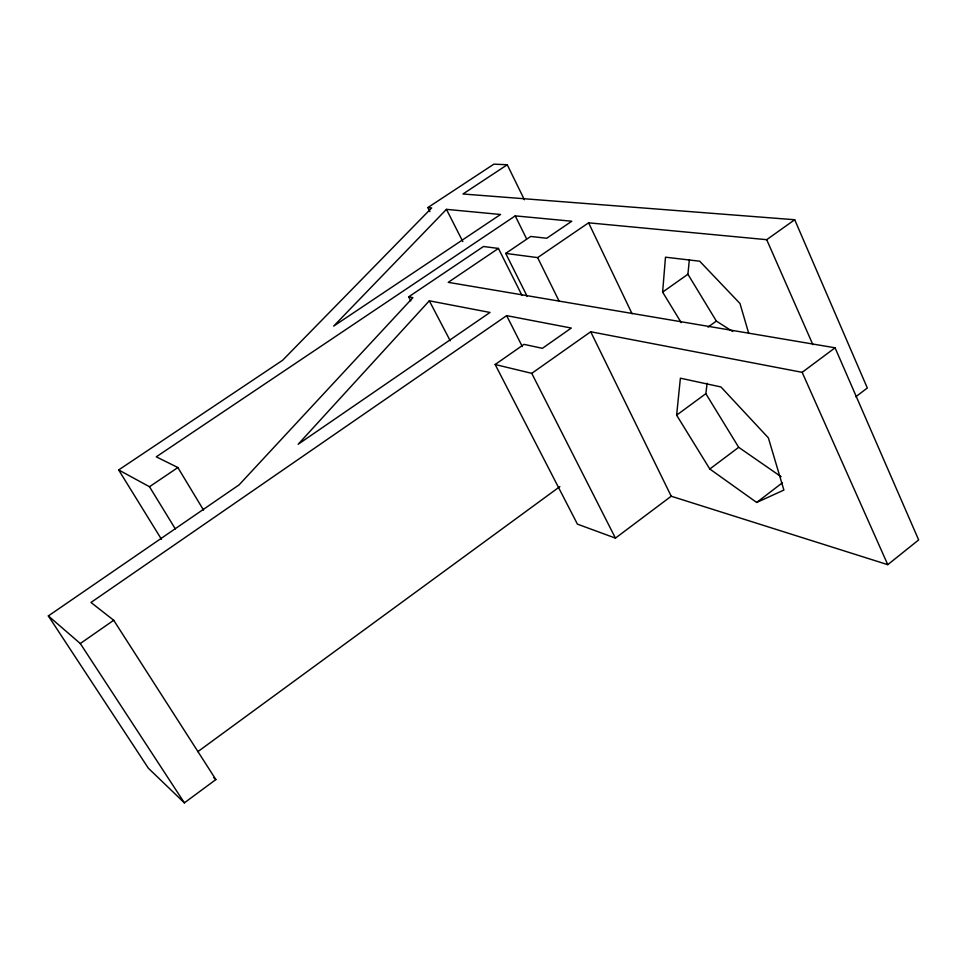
<?xml version="1.0" encoding="UTF-8"?>
<svg xmlns="http://www.w3.org/2000/svg" width="967" height="967" viewBox="0 0 967 967"><rect width="100%" height="100%" fill="white"/><g stroke="black" fill="none" stroke-linecap="round" stroke-linejoin="round"><path stroke-width="1.45" d="M681.227 322.627L662.613 292.131L665.489 257.198L699.697 261.211L739.985 303.505L748.748 333.422M732.696 331.512L716.354 321.08L687.912 274.241L689.374 259.567M676.622 415.157L680.393 378.194L720.923 386.945L768.366 437.858L783.886 490.064L756.69 502.465L709.814 469.019L676.622 415.157L705.85 393.678L707.143 383.21M429.324 300.81L298.162 444.264L490.003 312.45L429.324 300.81L450.211 340.771M446.44 209.355L333.639 326.133L500.543 214.481L446.44 209.355L462.818 241.581M671.219 496.228L615.435 538.123L577.42 524.138L495.164 364.511L531.753 373.347L590.716 331.766L671.219 496.228L887.766 564.668L918.65 539.924L835.065 347.794L448.229 282.34L498.428 248.422L522.023 295.491M756.69 502.465L782.436 482.738M855.795 396.76L867.326 387.997L794.717 219.739L462.963 193.992L507.252 164.765L524.38 199.722M709.814 469.019L738.691 447.322L781.106 476.695M590.716 331.766L802.163 372.331L835.065 347.794M410.782 300.834L408.678 296.845L412.897 297.655L239.163 484.805L48.35 615.919L148.374 768.233L184.383 802.852L215.871 779.559L113.707 620.27L90.983 602.465L506.648 315.641L571.304 328.043L542.39 348.325L524.017 344.361L495.164 364.511M197.836 751.661L559.869 486.606M708.001 327.112L716.354 321.08M527.257 296.518L505.705 253.402L537.64 257.609L588.601 222.821L766.698 239.683L794.717 219.739M662.613 292.131L687.912 274.241M48.35 615.919L80.297 643.526L113.707 620.27M429.904 211.592L427.849 207.591L431.657 207.953L282.63 360.256L118.663 469.938L149.486 486.739L177.88 467.545L203.529 510.08M505.705 253.402L530.714 236.456L546.742 238.257L571.787 221.225L515.242 215.871L156.255 456.823L177.88 467.545M408.678 296.845L483.476 246.512L498.428 248.422M427.849 207.591L493.883 164.148L507.252 164.765M213.671 777.601L215.871 779.559M80.297 643.526L184.383 802.852M118.663 469.938L161.465 539.284M705.85 393.678L738.691 447.322M149.486 486.739L175.317 528.913M506.648 315.641L522.301 346.537M531.753 373.347L615.435 538.123M515.242 215.871L526.556 238.789M537.64 257.609L558.914 300.749M588.601 222.821L632.08 313.779M802.163 372.331L887.766 564.668M766.698 239.683L812.86 344.639"/></g></svg>
